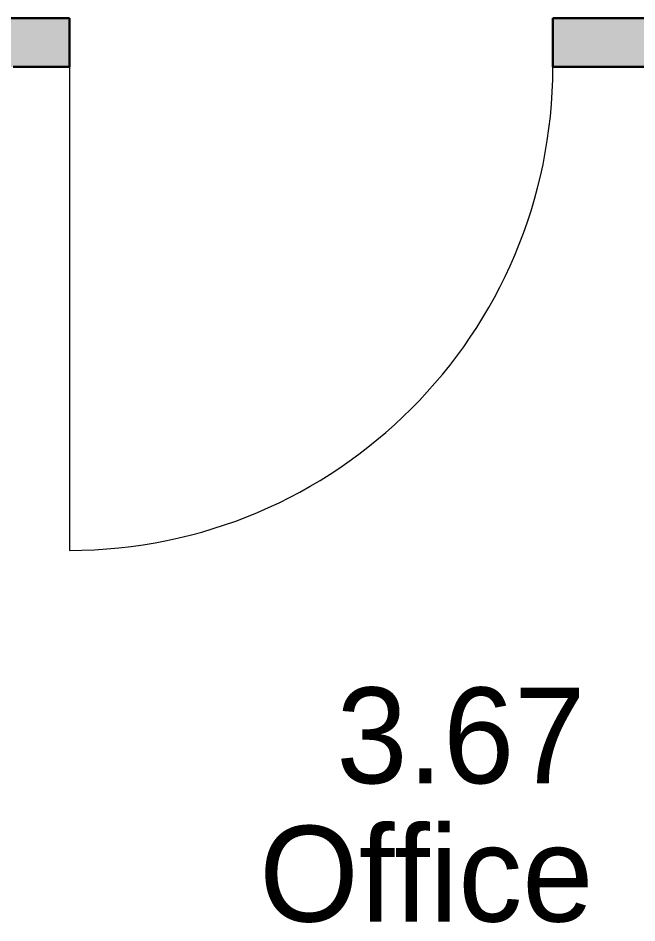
# Model space of a CAD drawing. Header units: millimetres. Extents: x 155927 to 317870, y -36033 to 97293.
# Drawn here: x 173011 to 174304, y 11717 to 13608 of the extents above; entities that cross this region are included whole.
import ezdxf

# ---------------------------------------------------------------- set-up
doc = ezdxf.new("R2010")
doc.units = ezdxf.units.MM
doc.header["$MEASUREMENT"] = 0
for name, color, linetype, lineweight in [('A-AREA-IDEN', 7, 'CONTINUOUS', 9), ('A-DOOR', 4, 'CONTINUOUS', 9), ('A-WALL-PATT', 7, 'CONTINUOUS', 9), ('I-WALL', 7, 'CONTINUOUS', 9)]:
    doc.layers.add(name, color=color, linetype=linetype, lineweight=lineweight)
doc.styles.add('Century Gothic', font='GOTHIC.TTF', dxfattribs={"height": 200})

msp = doc.modelspace()

# ---------------------------------------------------------------- hatches: boundary and pattern name
at = {"layer": 'A-WALL-PATT'}
h = msp.add_hatch(color=256, dxfattribs=at)
h.paths.add_polyline_path([(169706.3, 13505.6), (171771.3, 13505.6), (171771.3, 13607.6), (168704.3, 13607.6), (168704.3, 13505.6)], flags=0)
h.paths.add_polyline_path([(178250.8, 13505.6), (178250.8, 13607.6), (178133.3, 13607.6), (178133.3, 13505.6)], flags=0)
h.paths.add_polyline_path([(166004.3, 13505.6), (167694.3, 13505.6), (167694.3, 13607.6), (166004.3, 13607.6)], flags=0)
h.paths.add_polyline_path([(164994.3, 13505.6), (164994.3, 13607.6), (164876.8, 13607.6), (164876.8, 13505.6), (164894.8, 13505.6)], flags=0)
h.paths.add_polyline_path([(177123.3, 13505.6), (177123.3, 13607.6), (174128.3, 13607.6), (174128.3, 13505.6), (176923.6, 13505.6)], flags=0)
h.paths.add_polyline_path([(172898.8, 13505.6), (173118.3, 13505.6), (173118.3, 13607.6), (172781.3, 13607.6), (172781.3, 13505.6)], flags=0)

# ---------------------------------------------------------------- linework, layer by layer
at = {"layer": 'A-DOOR'}
msp.add_line((173118.3, 13505.6), (173118.3, 12495.6), dxfattribs=at)
msp.add_arc((173118.3, 13505.6), 1010, 270, 0, dxfattribs=at)
at = {"layer": 'I-WALL', "lineweight": 30}
for p, q in [((173118.3, 13607.6), (172781.3, 13607.6)), ((173118.3, 13505.6), (173118.3, 13607.6)), ((177123.3, 13607.6), (174128.3, 13607.6)), ((174128.3, 13607.6), (174128.3, 13505.6)), ((173000.8, 13505.6), (173118.3, 13505.6)), ((174128.3, 13505.6), (175598.8, 13505.6))]:
    msp.add_line(p, q, dxfattribs=at)

# ---------------------------------------------------------------- texts
at = {"layer": 'A-AREA-IDEN', "style": 'Century Gothic'}
for s, p in [('3.67', (173675.9, 12009.1)), ('Office', (173514.7, 11720.1))]:
    msp.add_text(s, height=200, dxfattribs=at).set_placement(p)

doc.saveas('drawing.dxf')
